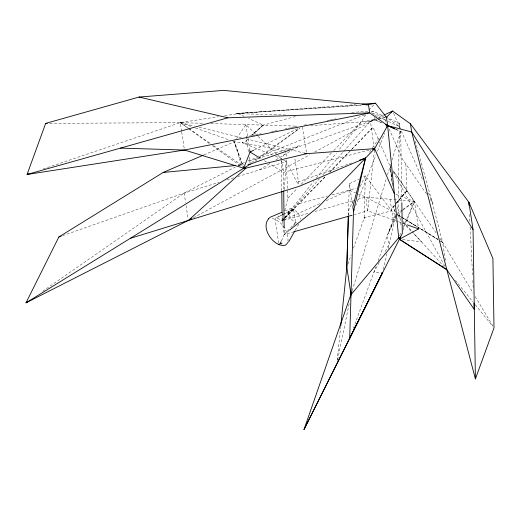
<?xml version="1.0" encoding="UTF-8"?>
<svg xmlns="http://www.w3.org/2000/svg" width="520" height="520" viewBox="0 0 520 520"><rect width="100%" height="100%" fill="white"/><g stroke="black" fill="none" stroke-linecap="round" stroke-linejoin="round"><path stroke-width="0.39" stroke-dasharray="2.6 1.95" d="M401.031 225.062L398.119 206.031L399.328 129.766M399.341 128.96L399.432 123.273L387.868 118.001M348.335 215.442L348.478 210.587L353.49 200.285M348.374 215.371L349.323 183.775L359.106 178.919M287.963 241.384C288.788 231.276 281.203 219.667 270.836 218.212M388.947 231.699L392.035 225.316M281.418 240.981L284.232 234.448L282.139 220.805L282.704 212.81M284.336 189.612L286.306 158.405M337.162 360.529L340.659 326.755M374.446 150.254L367.763 210.769L354.49 214.539M395.382 214.91L391.69 210.886L392.054 207.708L395.798 203.431M337.643 359.775L349.375 302.601M383.279 269.451L387.069 253.26M388.147 248.631L395.909 215.482M278.72 243.139L275.061 219.258L276.582 217.678L282.152 220.864L282.737 218.458M284.719 210.639L287.892 198.133L286.312 161.616L282.009 159.003M352.19 290.778L386.256 178.893M387.439 175.006L390.754 164.131M391.937 160.245L400.693 131.495L400.465 130M347.88 264.192L351.078 255.021M353.476 248.138L364.513 217.165L364.091 219.024L365.391 175.799L362.596 177.183M353.314 328.51L375.856 266.883M378.085 260.793L395.083 214.338M397.013 209.053L398.119 206.031M402.922 230.373L414.394 201.494L393.328 170.911M355.609 205.927L375.966 154.876M377.462 151.125L384.644 133.107M395.655 215.449L387.004 236.418L389.233 244.01L384.254 253.175M399.626 235.573L400.907 232.609M403.156 227.422L414.394 201.494L395.09 193.999M388.837 231.978L396.006 217.042M360.217 186.44L365.391 175.799L391.69 210.886L364.137 217.555M379.269 262.34L373.906 272.214L382.558 272.532M295.211 230.353L299.533 222.749M365.703 114.582L361.335 121.908L338.494 150.436M275.47 156.221L281.398 158.633L285.889 151.749M236.548 138.489L245.863 124.631L257.511 135.779M369.493 152.276L370.799 150.352M372.541 147.791L380.075 136.715M293.54 225.647L295.627 222.625L293.547 209.034L276.582 217.678L282.932 214.675M282.055 213.538L282.139 220.805L284.173 218.27M284.681 217.633L313.619 181.5M316.154 178.328L336.459 152.971M394.518 205.647L393.036 207.435L395.174 211.796M396.494 203.261L406.952 190.632M394.491 205.654L392.997 207.447L395.902 213.226M396.325 203.45L406.959 190.697L405.847 164.047M396.331 202.819L406.959 190.697M307.899 213.486L282.139 220.805L284.252 218.426M284.784 217.828L319.514 178.653M322.731 175.025L343.096 152.055M343.635 151.45L370.428 121.231L375.44 118.931M368.797 110.103L373.776 104.93M287.892 198.133L297.323 188.344M301.204 184.314L331.494 152.88M333.743 150.54L361.335 121.908L377.039 119.028M319.683 203.691L282.139 220.805L283.238 219.739M285.409 217.483L293.547 209.034M284.96 218.01L325.774 176.345M329.713 172.256L351.111 150.046M351.669 149.468L373.068 127.257L378.228 139.042M295.627 222.625L284.232 234.448L284.154 227.24M283.303 219.765L282.152 220.864L284.401 218.484M284.967 217.9L325.631 176.066M329.583 171.997L349.349 151.658M351.604 149.338L373.068 127.257M282.139 220.805L284.394 218.569M285.597 217.568L294.216 209.326L298.532 213.668L300.534 219.271M245.375 141.518L248.865 138.314M252.35 135.109L263.211 125.138L296.186 116.298M283.634 214.338L294.216 209.326L291.291 208.475L290.121 208.8C286.097 213.558 291.564 221.084 296.485 222.995M263.296 125.112L251.784 135.09L263.211 125.138L248.482 118.359M289.042 230.62L284.239 234.507L292.825 232.069M402.318 210.633L397.196 214.513L417.157 226.714L397.169 214.526M402.954 210.151L414.394 201.494L418.229 226.551M255.002 161.395L299.812 128.213M251.583 162.578L299.774 128.173M42.679 291.258L184.145 193.063L235.287 167.115M397 213.46L402.35 209.781M403.019 209.319L414.394 201.494L365.664 197.061L358.475 194.109M259.447 169.884L269.776 163.618M275.971 159.855L299.344 145.672L247.8 161.538M193.336 217.769L309.699 154.785M314.697 152.081L374.666 119.626L382.46 123.181M238.167 165.659L245.005 162.136M254.417 149.89L298.779 128.076M378.3 117.611L383.305 115.31M326.307 200.668L349.128 190.268L356.038 188.26M203.931 154.895L234.332 141.791L245.115 143.195M284.947 210.983L290.121 208.8M248.027 160.947L365.853 114.387M371.144 112.301L373.406 111.403L383.526 116.019M290.752 149.649L374.666 119.626L381.875 122.948M351.839 162.923L296.998 182.273M62.68 235.631L184.145 193.063L219.083 182.312M43.147 169.026L180.252 122.629L218.361 116.714M226.844 179.92L233.831 177.769M237.712 176.579L286.312 161.616L298.409 185.003M314.925 211.484L353.957 200.389M357.857 199.284L365.664 197.061L391.69 210.886M299.624 203.483L327.47 196.047M332.111 194.811L349.128 190.268L355.596 192.927M369.129 150.066L283.498 172.334L269.165 163.638M310.486 125.684L370.428 121.231L377.299 119.548M378.06 119.359L384.93 117.676M251.68 135.603L246.123 136.708L248.521 152.373M252.473 135.447L254.858 134.972M255.651 134.816L258.037 134.342M258.83 134.186L261.209 133.712M271.531 131.657L273.917 131.183M274.709 131.027L277.095 130.553M285.031 128.973L287.417 128.499M288.21 128.343L290.589 127.868M291.382 127.712L293.767 127.238M294.561 127.082L296.946 126.607M304.089 125.184L306.475 124.709M327.119 120.608L329.498 120.133M330.291 119.977L332.677 119.502M333.469 119.347L335.855 118.872M371.267 111.833L373.406 111.403L373.867 114.394M377.819 118.885L384.885 117.585M224.718 115.726L240.975 113.204L361.185 105.124L236.067 113.568L285.649 115.05M238.121 165.288L243.588 164.762M236.067 113.568L355.693 104.676M351.696 112.444L367.685 111.254M49.718 123.383L180.252 122.629L204.419 123.357M210.841 123.546L296.822 126.12M402.558 239.629L421.538 241.833L413.121 233.109M283.426 150.573L242.131 142.675L272.506 155.019M181.571 131.242L180.252 122.629L194.383 126.1M199.089 127.257L241.469 137.677M246.175 138.834L288.555 149.253M289.341 149.448L303.466 152.919M372.171 113.419L384.202 116.688M188.103 128.265L180.252 122.629L191.678 126.678M195.488 128.031L228.234 139.633M232.804 141.251L234.332 141.791L243.724 168.194M397.657 221.436L367.763 210.769L365.664 197.061M398.404 221.702L406.627 224.633M395.616 129.201L400.693 131.495L401.81 201.883M375.043 115.427L387.582 121.141M388.317 121.478L399.38 126.523L386.457 117.299M395.733 129.233L400.693 131.495M238.212 113.633L244.082 116.331M258.245 157.008L260.975 158.665M264.387 160.738L266.435 161.98M437.808 239.343L417.846 227.136L437.801 239.343L419.244 227.962M445.38 260.299L442.624 242.287L440.557 241.026L442.624 242.287L473.115 293.085M397.924 214.897L418.554 227.539M440.557 241.026L442.624 242.287L431.594 200.135L414.746 139.36M180.252 122.629L188.214 128.141M188.877 128.596L210.775 143.754M213.434 145.587L243.289 166.257M188.76 128.739L209.697 143.767M212.316 145.645L241.105 166.316M258.096 136.338L277.322 154.733M277.901 155.285L281.398 158.633M403.026 222.644L412.562 232.531M397.592 215.436L400.862 219.037M403.032 221.436L444.125 266.728M455.442 280.332L473.2 302.224M475.228 304.726L492.479 326.001M426.569 194.051L402.246 158.821L388.719 127.913M430.255 199.388L433.017 203.392L427.694 191.217M393.334 170.905L436.222 233.019M439.881 238.316L442.624 242.287M475.202 296.562L493.584 327.184M393.257 171.964L445.263 266.864M393.569 113.237L400.036 128.017M401.336 130.988L423.137 180.804M384.852 119.08L386.146 122.025M379.516 141.993L390.15 166.303L391.352 174.135M243.678 168.181L234.332 141.791L241.345 164.977M374.628 148.636L373.848 145.873L370.428 121.231M399.432 123.273L400.348 129.252M391.469 174.915L391.95 178.048M390.026 199.277L393.172 219.83M374.322 117.384L374.666 119.626M349.323 183.775L352.352 203.587M302.53 127.069L306.488 152.912M294.925 158.964L298.889 184.899M281.515 159.393L283.498 172.334L283.706 190.099M245.863 124.631L247.897 137.943M248.02 138.723L249.574 148.902M249.236 157.066L250.198 163.332M181.694 132.028L184.451 150.033M184.145 193.063L185.582 202.462M186.062 205.595L188.097 218.907M391.989 180.719L390.15 166.303L392.554 186.375M392.087 181.525L392.6 185.53M469.476 214.299L469.885 222.372M470.132 227.208L472.55 274.814M472.836 280.462L473.2 287.722M281.424 161.057L281.775 190.125M286.299 153.589L286.306 157.606"/><path stroke-width="0.78" d="M348.316 216.255L346.814 267.254L340.743 325.949M348.348 216.183L346.814 267.254L351.007 294.658L350.519 297.043M336.83 363.747L382.558 272.532L349.694 338.397L353.516 211.178L352.84 206.758L365.573 158.035L359.469 160.206M374.446 150.254L374.628 148.636L387.641 125.599L386.457 117.299L375.44 103.207L362.161 104.195M401.824 202.696L402.318 233.435L303.966 429.611L351.956 291.551M375.44 103.207L368.453 104.63L223.704 90.389L139.042 97.052L45.663 123.403L27.066 174.473L184.451 150.033L369.707 112.853L387.641 125.599L394.888 128.876M410.429 123.78L411.684 132.002L446.817 269.692L475.397 378.944L494 327.88L492.908 258.44L468.858 202.196L410.429 123.78L392.606 111.04L384.02 114.985M349.694 338.397L350.532 336.115M354.113 209.677L353.516 211.178L365.573 158.035L299.117 186.375L130.299 238.342M287.489 242.535L287.021 243.678L285.389 245.18C273.904 247.845 260.299 227.916 268.639 218.81M278.961 244.732L280.481 243.159L281.106 241.703M203.19 155.214L163.156 172.471L58.864 236.971L26 302.835L191.906 218.543M303.966 429.611L336.466 364.468M288.535 242.099L294.82 231.042M386.75 126.906L387.641 125.599L411.684 132.002L473.057 229.606L475.397 378.944M351.007 294.658L398.665 237.796L399.393 239.258L446.817 269.692L474.312 309.511L473.98 303.056M391.501 112.184L392.606 111.04L386.457 117.299M268.528 218.732L270.153 217.237L281.99 212.238M188.338 220.474L245.908 168.129L306.605 153.692L374.628 148.636L394.349 193.707M289.647 230.133L319.033 206.336L374.628 148.636L372.268 149.253M27.332 301.912L26 302.835L250.315 164.119L289.985 149.923M399.393 239.258L418.587 228.897L418.347 227.331M253.689 150.248L250.055 152.035L243.659 168.233L245.947 168.09M400.556 236.951L398.716 237.77L399.425 239.207L446.817 269.692M58.864 236.971L61.152 236.171M28.594 173.953L27.066 174.473L227.897 117.799L369.707 112.853L368.453 104.63L366.028 104.799L368.453 104.63M293.605 231.849L352.151 215.202M163.156 172.471L235.703 165.516M248.072 164.333L250.315 164.119M45.663 123.403L47.288 123.396M120.445 148.122L184.451 150.033L243.724 168.194M139.042 97.052L227.897 117.799M304.252 153.114L306.605 153.692M407.375 224.9L418.587 228.897M280.481 243.159L282.087 243.861M385.697 117.007L387.14 117.669M385.288 124.475L395.025 128.915M385.476 124.605L387.641 125.599L398.697 237.757L400.257 238.791M257.562 156.591L250.055 152.035L249.697 149.689M473.057 229.606L468.858 202.196L469.027 205.426M283.719 190.905L284.154 227.24M281.781 190.931L282.048 212.732"/></g></svg>
